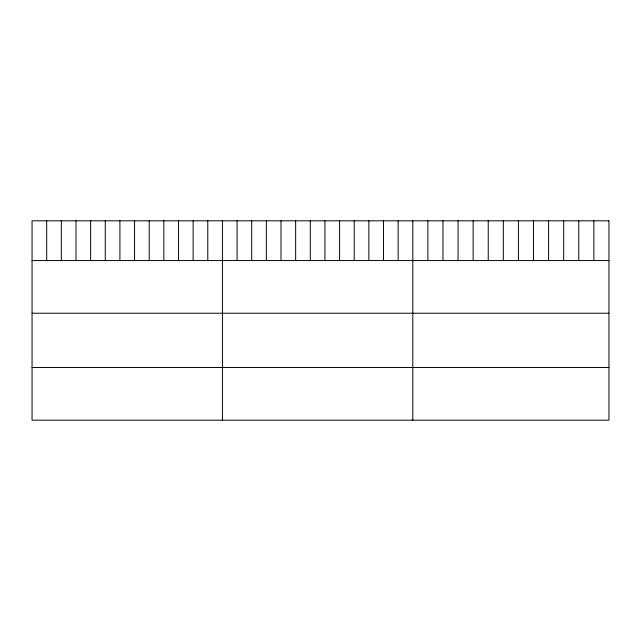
<?xml version="1.0" encoding="UTF-8"?>
<svg xmlns="http://www.w3.org/2000/svg" width="641" height="641" viewBox="0 0 641 641"><rect width="100%" height="100%" fill="white"/><g stroke="black" fill="none" stroke-linecap="round" stroke-linejoin="round"><path stroke-width="0.96" d="M32.05 260.558L608.95 260.558M32.05 313.233L608.95 313.233M32.05 367.509L608.95 367.509M593.862 220.816L593.862 260.558M578.775 220.816L578.775 260.558M563.687 220.816L563.687 260.558M548.6 220.816L548.6 260.558M533.512 220.816L533.512 260.558M518.425 220.816L518.425 260.558M503.329 220.816L503.329 260.558M488.242 220.816L488.242 260.558M473.154 220.816L473.154 260.558M458.067 220.816L458.067 260.558M442.979 220.816L442.979 260.558M427.892 220.816L427.892 260.558M412.804 220.816L412.804 420.184M398.157 220.816L398.157 260.558M383.518 220.816L383.518 260.558M368.871 220.816L368.871 260.558M354.225 220.816L354.225 260.558M339.586 220.816L339.586 260.558M324.939 220.816L324.939 260.558M310.292 220.816L310.292 260.558M295.645 220.816L295.645 260.558M281.006 220.816L281.006 260.558M266.36 220.816L266.36 260.558M251.713 220.816L251.713 260.558M237.074 220.816L237.074 260.558M222.427 220.816L222.427 420.184M207.78 220.816L207.78 260.558M193.141 220.816L193.141 260.558M178.494 220.816L178.494 260.558M163.848 220.816L163.848 260.558M149.209 220.816L149.209 260.558M134.562 220.816L134.562 260.558M119.915 220.816L119.915 260.558M105.268 220.816L105.268 260.558M90.629 220.816L90.629 260.558M75.983 220.816L75.983 260.558M61.336 220.816L61.336 260.558M46.697 220.816L46.697 260.558M608.95 220.816L32.05 220.816L32.05 420.184L608.95 420.184L608.95 220.816"/></g></svg>
